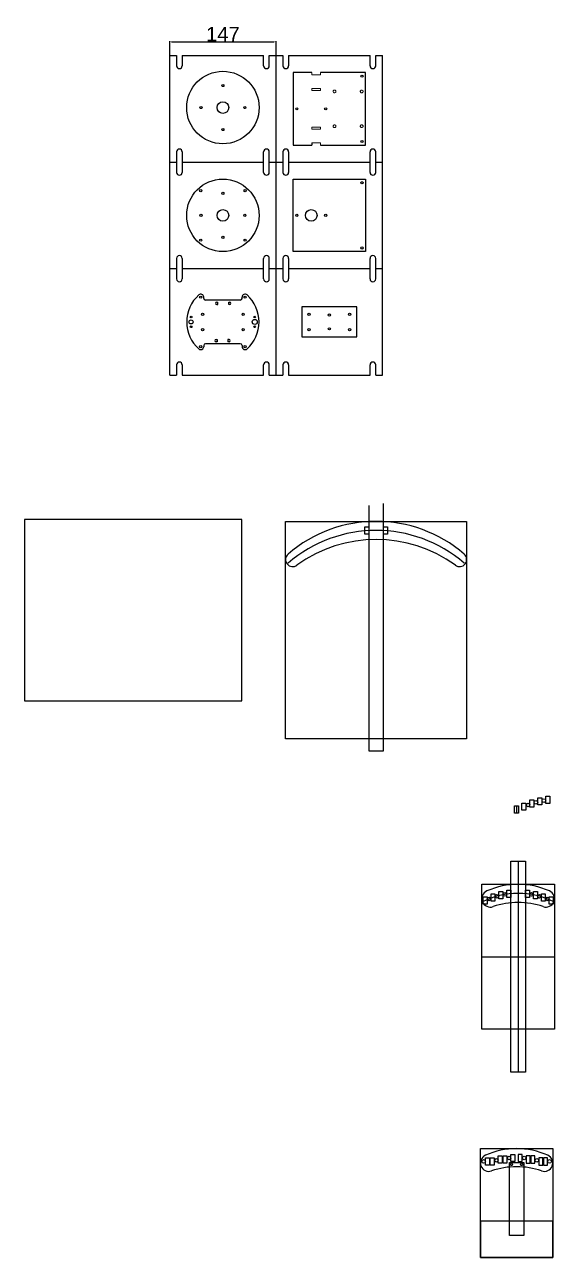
# Model space of a CAD drawing. Header units: millimetres. Extents: x 2133 to 4053, y 343 to 2044.
# Drawn here: x 2133 to 2864, y 343 to 2044 of the extents above; entities that cross this region are included whole.
import ezdxf

# ---------------------------------------------------------------- set-up
doc = ezdxf.new("R2010")
doc.units = ezdxf.units.MM
doc.layers.add('corte', color=1, linetype='Continuous')
doc.styles.get("Standard").update_dxf_attribs({"font": 'arial.ttf'})
doc.dimstyles.new('ISO-25', dxfattribs={"dimtxt": 2.5, "dimasz": 2.5, "dimexe": 1.25, "dimexo": 0.625, "dimtad": 1, "dimtxsty": 'Standard', "dimcen": 2.5, "dimadec": 0, "dimazin": 0, "dimtfac": 1, "dimtmove": 0, "dimatfit": 3, "dimfxl": 1, "dimarcsym": 0})

# ---------------------------------------------------------------- blocks, each defined once
blk = doc.blocks.new('*D2')
at = {"color": 0, "lineweight": -2, "transparency": 16777216}
for p, q in [((2333.1, 2002.2), (2333.1, 2021.6)), ((2335.6, 2020.4), (2477.6, 2020.4)), ((2480.1, 2002.2), (2480.1, 2021.6))]:
    blk.add_line(p, q, dxfattribs=at)
at = {"color": 0, "transparency": 16777216}
for points in [[(2335.6, 2020.8), (2335.6, 2020), (2333.1, 2020.4)], [(2477.6, 2020.8), (2477.6, 2020), (2480.1, 2020.4)]]:
    blk.add_solid(points, dxfattribs=at)
at = {"layer": 'Defpoints', "color": 0, "transparency": 16777216}
for p in [(2480.1, 2020.4), (2333.1, 2001.5), (2480.1, 2001.5)]:
    blk.add_point(p, dxfattribs=at)
at = {"color": 0, "transparency": 16777216, "insert": (2406.6, 2031.1), "char_height": 20, "attachment_point": 5}
blk.add_mtext('147', dxfattribs=at)

msp = doc.modelspace()

# ---------------------------------------------------------------- linework, layer by layer
at = {"color": 242, "true_color": 0xcd2027}
for p, q in [((2333.116, 2001.549), (2342.549, 2001.549)), ((2350.41, 2001.549), (2462.822, 2001.549)), ((2470.683, 2001.549), (2480.116, 2001.549)), ((2480.116, 2001.549), (2489.549, 2001.549)), ((2497.41, 2001.549), (2609.822, 2001.549)), ((2617.683, 2001.549), (2627.116, 2001.549)), ((2333.116, 1854.549), (2342.549, 1854.549)), ((2350.41, 1854.549), (2462.822, 1854.549)), ((2470.683, 1854.549), (2489.549, 1854.549)), ((2497.41, 1854.549), (2609.822, 1854.549)), ((2617.683, 1854.549), (2627.116, 1854.549)), ((2333.116, 1707.549), (2342.549, 1707.549)), ((2350.41, 1707.549), (2462.822, 1707.549)), ((2470.683, 1707.549), (2489.549, 1707.549)), ((2497.41, 1707.549), (2609.822, 1707.549)), ((2617.683, 1707.549), (2627.116, 1707.549))]:
    msp.add_line(p, q, dxfattribs=at)
at = {"color": 2}
for p, q in [((2608.216, 1380.857), (2608.216, 1042.413)), ((2628.216, 1042.413), (2628.216, 1383.476)), ((2814.335, 858.135), (2814.335, 833.135))]:
    msp.add_line(p, q, dxfattribs=at)
for p, q in [((2618.216, 1358.872), (2608.216, 1358.872)), ((2608.216, 1042.413), (2628.216, 1042.413)), ((2812.196, 966.233), (2812.196, 956.233))]:
    msp.add_line(p, q)
for points in [[(2132.818, 1361.457), (2132.818, 1111.457), (2432.818, 1111.457), (2432.818, 1361.457), (2132.818, 1361.457), (2132.818, 1361.457)], [(2819.617, 970.273), (2825.117, 970.273), (2825.117, 960.273), (2819.617, 960.273), (2819.617, 970.273)], [(2830.617, 974.577), (2836.117, 974.577), (2836.117, 964.577), (2830.617, 964.577), (2830.617, 974.577)], [(2841.617, 977.598), (2847.117, 977.598), (2847.117, 967.598), (2841.617, 967.598), (2841.617, 977.598)], [(2852.617, 979.692), (2858.117, 979.692), (2858.117, 969.692), (2852.617, 969.692), (2852.617, 979.692)], [(2765.835, 840.744), (2771.335, 840.744), (2771.335, 830.744), (2765.835, 830.744), (2765.835, 840.744)], [(2776.835, 845.049), (2782.335, 845.049), (2782.335, 835.049), (2776.835, 835.049), (2776.835, 845.049)], [(2787.835, 848.069), (2793.335, 848.069), (2793.335, 838.069), (2787.835, 838.069), (2787.835, 848.069)], [(2798.835, 850.163), (2804.335, 850.163), (2804.335, 840.163), (2798.835, 840.163), (2798.835, 850.163)], [(2824.335, 850.163), (2829.835, 850.163), (2829.835, 840.163), (2824.335, 840.163), (2824.335, 850.163)], [(2835.335, 848.069), (2840.835, 848.069), (2840.835, 838.069), (2835.335, 838.069), (2835.335, 848.069)], [(2846.335, 845.049), (2851.835, 845.049), (2851.835, 835.049), (2846.335, 835.049), (2846.335, 845.049)], [(2857.335, 840.744), (2862.835, 840.744), (2862.835, 830.744), (2857.335, 830.744), (2857.335, 840.744)], [(2769.407, 480.809), (2774.907, 480.809), (2774.907, 470.809), (2769.407, 470.809), (2769.407, 480.809)], [(2775.907, 480.809), (2781.407, 480.809), (2781.407, 470.809), (2775.907, 470.809), (2775.907, 480.809)], [(2786.907, 483.424), (2792.407, 483.424), (2792.407, 473.424), (2786.907, 473.424), (2786.907, 483.424)], [(2793.407, 483.424), (2798.907, 483.424), (2798.907, 473.424), (2793.407, 473.424), (2793.407, 483.424)], [(2804.407, 485.518), (2809.907, 485.518), (2809.907, 475.518), (2804.407, 475.518), (2804.407, 485.518)], [(2819.907, 485.518), (2814.407, 485.518), (2814.407, 475.518), (2819.907, 475.518), (2819.907, 485.518)], [(2830.907, 483.424), (2825.407, 483.424), (2825.407, 473.424), (2830.907, 473.424), (2830.907, 483.424)], [(2837.407, 483.424), (2831.907, 483.424), (2831.907, 473.424), (2837.407, 473.424), (2837.407, 483.424)], [(2848.407, 480.809), (2842.907, 480.809), (2842.907, 470.809), (2848.407, 470.809), (2848.407, 480.809)], [(2854.907, 480.809), (2849.407, 480.809), (2849.407, 470.809), (2854.907, 470.809), (2854.907, 480.809)]]:
    msp.add_lwpolyline(points)
for points in [[(2493.216, 1358.872), (2743.216, 1358.872), (2743.216, 1058.872), (2493.216, 1058.872), (2493.216, 1358.872)], [(2814.335, 889.878), (2824.335, 889.878), (2824.335, 599.203), (2804.335, 599.203), (2804.335, 889.878), (2814.335, 889.878)], [(2814.335, 889.878), (2814.335, 599.203)], [(2764.335, 658.135), (2764.335, 758.135), (2864.335, 758.135), (2864.335, 658.135), (2764.335, 658.135)], [(2812.157, 373.49), (2802.157, 373.49), (2802.157, 474.49), (2822.157, 474.49), (2822.157, 373.49), (2812.157, 373.49)], [(2762.157, 393.49), (2762.157, 343.49), (2862.157, 343.49), (2862.157, 393.49), (2762.157, 393.49)]]:
    msp.add_lwpolyline(points, dxfattribs=at)
at = {"color": 1}
for points in [[(2602.716, 1351.372), (2608.216, 1351.372), (2608.216, 1341.372), (2602.716, 1341.372), (2602.716, 1351.372)], [(2628.216, 1351.372), (2633.716, 1351.372), (2633.716, 1341.372), (2628.216, 1341.372), (2628.216, 1351.372)], [(2809.446, 966.233), (2814.946, 966.233), (2814.946, 956.233), (2809.446, 956.233), (2809.446, 966.233)], [(2764.335, 858.135), (2864.335, 858.135), (2864.335, 658.135), (2764.335, 658.135), (2764.335, 858.135)], [(2762.157, 493.49), (2862.157, 493.49), (2862.157, 343.49), (2762.157, 343.49), (2762.157, 493.49)]]:
    msp.add_lwpolyline(points, dxfattribs=at)
at = {"color": 242, "true_color": 0xcd2027}
for centre in [(2406.616, 1929.794), (2406.616, 1781.049), (2528.616, 1781.049)]:
    msp.add_circle(centre, 8, dxfattribs=at)
at = {"color": 2}
for centre, radius in [((2827.867, 967.594), 2.5), ((2838.867, 971.24), 2.5), ((2849.867, 973.662), 2.5), ((2774.085, 838.066), 2.5), ((2785.085, 841.712), 2.5), ((2796.085, 844.133), 2.5), ((2832.585, 844.133), 2.5), ((2843.585, 841.712), 2.5), ((2854.585, 838.066), 2.5), ((2766.657, 475.809), 2.5), ((2784.157, 477.401), 2.5), ((2801.657, 480.505), 2.5), ((2822.657, 480.505), 2.5), ((2840.157, 477.401), 2.5), ((2857.657, 475.809), 2.5), ((2805.157, 471.49), 1.5), ((2819.157, 471.49), 1.5)]:
    msp.add_circle(centre, radius, dxfattribs=at)
for centre, radius, start, end in [((2618.216, 1172.523), 186.349, 49.270681, 130.729319), ((2618.216, 1147.523), 186.349, 54.04073, 125.95927), ((2503.028, 1306.303), 9.812, 130.729319, 305.95927), ((2733.404, 1306.303), 9.812, 234.04073, 49.270681)]:
    msp.add_arc(centre, radius, start, end)
for centre, radius, start, end in [((2618.216, 1160.023), 186.349, 49.270681, 130.729319), ((2814.335, 751.885), 106.25, 66.082336, 113.917664), ((2775.98, 838.366), 11.645, 113.917664, 288.985778), ((2814.335, 735.043), 110.607, 63.592091, 116.407909), ((2852.69, 838.366), 11.645, 251.014222, 66.082336), ((2814.335, 726.885), 106.25, 71.014222, 108.985778), ((2812.157, 387.24), 106.25, 66.082336, 113.917664), ((2773.802, 473.721), 11.645, 113.917664, 288.985778), ((2850.512, 473.721), 11.645, 251.014222, 66.082336), ((2812.157, 362.24), 106.25, 71.014222, 108.985778)]:
    msp.add_arc(centre, radius, start, end, dxfattribs=at)
at = {"layer": 'corte'}
for p, q in [((2333.116, 1560.549), (2333.116, 2001.549)), ((2342.549, 2001.549), (2342.549, 1987.4)), ((2350.41, 2001.549), (2350.41, 1987.4)), ((2462.822, 1987.4), (2462.822, 2001.549)), ((2470.683, 1987.4), (2470.683, 2001.549)), ((2480.116, 1560.549), (2480.116, 2001.549)), ((2489.549, 2001.549), (2489.549, 1987.4)), ((2497.41, 2001.549), (2497.41, 1987.4)), ((2609.822, 1987.4), (2609.822, 2001.549)), ((2617.683, 1987.4), (2617.683, 2001.549)), ((2627.116, 1560.549), (2627.116, 2001.549)), ((2529.483, 1881.048), (2529.483, 1878.049)), ((2333.116, 1854.549), (2342.549, 1854.549)), ((2342.549, 1868.699), (2342.549, 1840.4)), ((2350.41, 1868.699), (2350.41, 1840.4)), ((2350.41, 1854.549), (2462.822, 1854.549)), ((2462.822, 1840.4), (2462.822, 1868.699)), ((2470.683, 1840.4), (2470.683, 1868.699)), ((2470.683, 1854.549), (2489.549, 1854.549)), ((2489.549, 1868.699), (2489.549, 1840.4)), ((2497.41, 1868.699), (2497.41, 1840.4)), ((2497.41, 1854.549), (2609.822, 1854.549)), ((2609.822, 1840.4), (2609.822, 1868.699)), ((2617.683, 1840.4), (2617.683, 1868.699)), ((2617.683, 1854.549), (2627.116, 1854.549)), ((2342.549, 1721.699), (2342.549, 1693.4)), ((2350.41, 1721.699), (2350.41, 1693.4)), ((2462.822, 1693.4), (2462.822, 1721.699)), ((2470.683, 1693.4), (2470.683, 1721.699)), ((2489.549, 1721.699), (2489.549, 1693.4)), ((2497.41, 1721.699), (2497.41, 1693.4)), ((2609.822, 1693.4), (2609.822, 1721.699)), ((2617.683, 1693.4), (2617.683, 1721.699)), ((2333.116, 1707.549), (2342.549, 1707.549)), ((2350.41, 1707.549), (2462.822, 1707.549)), ((2470.683, 1707.549), (2489.549, 1707.549)), ((2497.41, 1707.549), (2609.822, 1707.549)), ((2617.683, 1707.549), (2627.116, 1707.549)), ((2380.116, 1666.549), (2380.116, 1668.184)), ((2433.116, 1666.549), (2433.116, 1668.184)), ((2430.616, 1664.049), (2382.616, 1664.049)), ((2398.082, 1661.299), (2399.582, 1661.299)), ((2398.082, 1658.299), (2399.582, 1658.299)), ((2399.582, 1658.299), (2399.582, 1661.299)), ((2414.582, 1658.299), (2414.582, 1661.299)), ((2414.582, 1661.299), (2416.082, 1661.299)), ((2416.082, 1658.299), (2414.582, 1658.299)), ((2430.616, 1604.049), (2382.616, 1604.049)), ((2397.15, 1609.799), (2398.65, 1609.799)), ((2398.65, 1606.799), (2397.15, 1606.799)), ((2398.65, 1609.799), (2398.65, 1606.799)), ((2415.15, 1609.799), (2413.65, 1609.799)), ((2413.65, 1609.799), (2413.65, 1606.799)), ((2415.15, 1606.799), (2413.65, 1606.799)), ((2342.549, 1574.699), (2342.549, 1560.549)), ((2350.41, 1574.699), (2350.41, 1560.549)), ((2462.822, 1560.549), (2462.822, 1574.699)), ((2470.683, 1560.549), (2470.683, 1574.699)), ((2489.549, 1574.699), (2489.549, 1560.549)), ((2497.41, 1574.699), (2497.41, 1560.549)), ((2609.822, 1560.549), (2609.822, 1574.699)), ((2617.683, 1560.549), (2617.683, 1574.699)), ((2333.116, 1560.549), (2342.549, 1560.549)), ((2350.41, 1560.549), (2462.822, 1560.549)), ((2470.683, 1560.549), (2489.549, 1560.549)), ((2497.41, 1560.549), (2609.822, 1560.549)), ((2617.683, 1560.549), (2627.116, 1560.549))]:
    msp.add_line(p, q, dxfattribs=at)
for points in [[(2503.616, 1978.049), (2503.616, 1878.049), (2529.483, 1878.049)], [(2529.483, 1978.049), (2503.616, 1978.049)], [(2541.513, 1878.049), (2603.616, 1878.049), (2603.616, 1978.049), (2541.513, 1978.049)], [(2515.616, 1613.449), (2591.616, 1613.449), (2591.616, 1654.649), (2515.616, 1654.649), (2515.616, 1613.449)], [(2380.116, 1601.549), (2380.116, 1599.915)], [(2433.116, 1601.549), (2433.116, 1599.915)]]:
    msp.add_lwpolyline(points, dxfattribs=at)
at = {"layer": 'corte', "lineweight": 0}
for points in [[(2541.513, 1978.049), (2541.513, 1975.051), (2529.483, 1975.051), (2529.483, 1978.049)], [(2529.483, 1956.251), (2541.513, 1956.251), (2541.513, 1953.252), (2529.483, 1953.252), (2529.483, 1956.251)], [(2562.636, 1951.316), (2562.353, 1950.787), (2561.895, 1950.399), (2561.366, 1950.152), (2560.766, 1950.046), (2560.202, 1950.152), (2559.637, 1950.399), (2559.214, 1950.787), (2558.932, 1951.316), (2558.79, 1951.916), (2558.826, 1952.48), (2559.037, 1953.045), (2559.425, 1953.503), (2559.919, 1953.856), (2560.484, 1954.033), (2561.083, 1954.033), (2561.648, 1953.856), (2562.142, 1953.503), (2562.495, 1953.045), (2562.742, 1952.48), (2562.777, 1951.916), (2562.636, 1951.316)], [(2600.136, 1951.316), (2599.854, 1950.787), (2599.395, 1950.399), (2598.866, 1950.152), (2598.266, 1950.046), (2597.702, 1950.152), (2597.137, 1950.399), (2596.714, 1950.787), (2596.432, 1951.316), (2596.291, 1951.916), (2596.326, 1952.48), (2596.538, 1953.045), (2596.926, 1953.503), (2597.42, 1953.856), (2597.984, 1954.033), (2598.584, 1954.033), (2599.148, 1953.856), (2599.642, 1953.503), (2599.995, 1953.045), (2600.242, 1952.48), (2600.277, 1951.916), (2600.136, 1951.316)], [(2562.742, 1903.621), (2562.495, 1903.056), (2562.142, 1902.598), (2561.648, 1902.245), (2561.083, 1902.068), (2560.484, 1902.068), (2559.919, 1902.245), (2559.425, 1902.598), (2559.037, 1903.056), (2558.826, 1903.621), (2558.79, 1904.185), (2558.932, 1904.785), (2559.214, 1905.279), (2559.637, 1905.702), (2560.202, 1905.949), (2560.766, 1906.055), (2561.366, 1905.949), (2561.895, 1905.702), (2562.353, 1905.279), (2562.636, 1904.785), (2562.777, 1904.185), (2562.742, 1903.621)], [(2600.277, 1904.185), (2600.242, 1903.621), (2599.995, 1903.056), (2599.642, 1902.598), (2599.148, 1902.245), (2598.584, 1902.068), (2597.984, 1902.068), (2597.42, 1902.245), (2596.926, 1902.598), (2596.538, 1903.056), (2596.326, 1903.621), (2596.291, 1904.185), (2596.432, 1904.785), (2596.714, 1905.279), (2597.137, 1905.702), (2597.702, 1905.949), (2598.266, 1906.055), (2598.866, 1905.949), (2599.395, 1905.702), (2599.854, 1905.279), (2600.136, 1904.785), (2600.277, 1904.185)], [(2529.483, 1902.846), (2541.513, 1902.846), (2541.513, 1899.848), (2529.483, 1899.848), (2529.483, 1902.846)], [(2529.483, 1881.048), (2541.513, 1881.048), (2541.513, 1878.049)]]:
    msp.add_lwpolyline(points, dxfattribs=at)
at = {"layer": 'corte'}
msp.add_lwpolyline([(2503.616, 1831.049), (2603.616, 1831.049), (2603.616, 1731.049), (2503.616, 1731.049)], close=True, dxfattribs=at)
at = {"layer": 'corte', "color": 242, "true_color": 0xcd2027}
for centre in [(2406.616, 1929.794), (2406.616, 1781.049)]:
    msp.add_circle(centre, 50, dxfattribs=at)
at = {"layer": 'corte'}
for centre, radius in [((2598.616, 1973.049), 1.5), ((2406.616, 1960.149), 1.5), ((2376.261, 1929.794), 1.5), ((2436.971, 1929.794), 1.5), ((2508.616, 1928.049), 1.5), ((2548.616, 1928.049), 1.5), ((2406.616, 1899.439), 1.5), ((2598.616, 1883.049), 1.5), ((2598.616, 1826.049), 1.5), ((2375.981, 1815.184), 1.5), ((2406.616, 1811.405), 1.5), ((2437.25, 1815.184), 1.5), ((2376.261, 1781.049), 1.5), ((2436.971, 1781.049), 1.5), ((2508.616, 1781.049), 1.5), ((2548.616, 1781.049), 1.5), ((2406.616, 1750.694), 1.5), ((2375.981, 1746.915), 1.5), ((2437.25, 1746.915), 1.5), ((2598.616, 1736.049), 1.5), ((2375.981, 1668.184), 1.5), ((2437.25, 1668.184), 1.5), ((2362.666, 1634.049), 2.85), ((2362.666, 1640.799), 1.15), ((2378.616, 1644.649), 1.5), ((2434.616, 1644.649), 1.5), ((2450.566, 1634.049), 3.5), ((2450.566, 1640.799), 1.15), ((2525.616, 1644.649), 1.5), ((2553.616, 1643.549), 1.5), ((2581.616, 1644.649), 1.5), ((2362.666, 1627.299), 1.15), ((2378.616, 1623.449), 1.5), ((2434.616, 1623.449), 1.5), ((2450.566, 1627.299), 1.15), ((2525.616, 1623.449), 1.5), ((2553.616, 1624.549), 1.5), ((2581.616, 1623.449), 1.5), ((2375.981, 1599.915), 1.5), ((2437.25, 1599.915), 1.5)]:
    msp.add_circle(centre, radius, dxfattribs=at)
for centre, radius, start, end in [((2346.48, 1987.4), 3.93, 180, 0), ((2466.752, 1987.4), 3.93, 180, 0), ((2493.48, 1987.4), 3.93, 180, 0), ((2613.752, 1987.4), 3.93, 180, 0), ((2346.48, 1868.699), 3.93, 0, 180), ((2466.752, 1868.699), 3.93, 0, 180), ((2493.48, 1868.699), 3.93, 0, 180), ((2613.752, 1868.699), 3.93, 0, 180), ((2346.48, 1840.4), 3.93, 180, 0), ((2466.752, 1840.4), 3.93, 180, 0), ((2493.48, 1840.4), 3.93, 180, 0), ((2613.752, 1840.4), 3.93, 180, 0), ((2346.48, 1721.699), 3.93, 0, 180), ((2466.752, 1721.699), 3.93, 0, 180), ((2493.48, 1721.699), 3.93, 0, 180), ((2613.752, 1721.699), 3.93, 0, 180), ((2346.48, 1693.4), 3.93, 180, 0), ((2466.752, 1693.4), 3.93, 180, 0), ((2493.48, 1693.4), 3.93, 180, 0), ((2613.752, 1693.4), 3.93, 180, 0), ((2406.616, 1634.049), 50, 131.906851, 228.093149), ((2375.981, 1668.184), 4.135, 0, 131.906851), ((2437.25, 1668.184), 4.135, 48.093149, 180), ((2406.616, 1634.049), 50, 311.906851, 48.093149), ((2382.616, 1666.549), 2.5, 180, 270), ((2398.082, 1659.799), 1.5, 90, 270), ((2416.082, 1659.799), 1.5, 270, 90), ((2430.616, 1666.549), 2.5, 270, 0), ((2375.981, 1599.915), 4.135, 228.093149, 0), ((2382.616, 1601.549), 2.5, 90, 180), ((2397.15, 1608.299), 1.5, 90, 270), ((2415.15, 1608.299), 1.5, 270, 90), ((2430.616, 1601.549), 2.5, 0, 90), ((2437.25, 1599.915), 4.135, 180, 311.906851), ((2346.48, 1574.699), 3.93, 0, 180), ((2466.752, 1574.699), 3.93, 0, 180), ((2493.48, 1574.699), 3.93, 0, 180), ((2613.752, 1574.699), 3.93, 0, 180)]:
    msp.add_arc(centre, radius, start, end, dxfattribs=at)

# ---------------------------------------------------------------- dimensions: what is measured, and where the dimension line sits
dim = msp.add_linear_dim(base=(2480.116, 2020.399), p1=(2333.116, 2001.549), p2=(2480.116, 2001.549), dimstyle='ISO-25', override={"dimtxt": 20})
dim.commit()
dim.dimension.update_dxf_attribs({"geometry": '*D2', "text_midpoint": (2406.616, 2031.065)})

doc.saveas('drawing.dxf')
